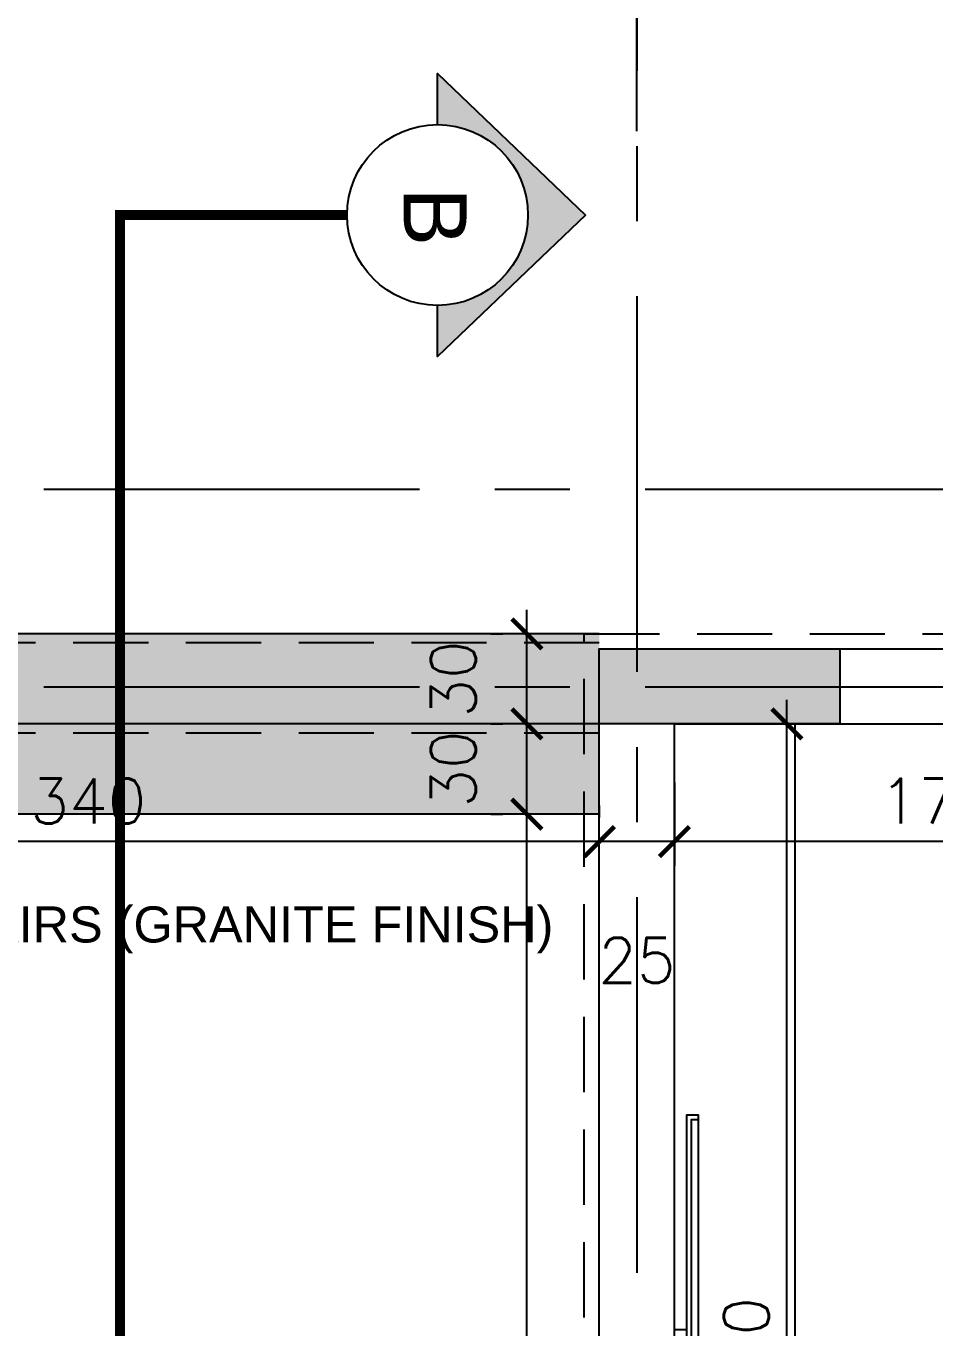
# Model space of a CAD drawing. Header units: centimetres. Extents: x -2093 to 438, y -64 to 4985.
# Drawn here: x -1175.7 to -873.4, y 2417 to 2850.3 of the extents above; entities that cross this region are included whole.
import ezdxf
from ezdxf import colors
from ezdxf.entities.mleader import LeaderData, LeaderLine
from ezdxf.enums import TextEntityAlignment as Align
from ezdxf.math import Vec2, Vec3
from ezdxf.xclip import XClip

# ---------------------------------------------------------------- set-up
doc = ezdxf.new("R2010")
doc.units = ezdxf.units.CM
doc.header["$LTSCALE"] = 100
doc.header["$MEASUREMENT"] = 0
doc.header["$XCLIPFRAME"] = 0
for name, pattern in [('A0-01 FLOOR PLANS$0$HIDDEN', [0.375, 0.25, -0.125]), ('GRID$0$GRID$0$XREF GRID$0$GRIDS$0$CENTER', [2, 1.25, -0.25, 0.25, -0.25]), ('XREF CUTTING LINES$0$DASHDOT', [1, 0.5, -0.25, 0, -0.25])]:
    doc.linetypes.add(name, pattern=pattern)
for name, color, linetype in [('A0-01 FLOOR PLANS$0$ARROW INDICATOR', 4, 'Continuous'), ('A0-01 FLOOR PLANS$0$DIM IN', 1, 'Continuous'), ('A0-01 FLOOR PLANS$0$FURNITURE', 111, 'Continuous'), ('A0-01 FLOOR PLANS$0$HATCH', 8, 'Continuous'), ('A0-01 FLOOR PLANS$0$HIDDEN -03', 8, 'A0-01 FLOOR PLANS$0$HIDDEN'), ('A0-01 FLOOR PLANS$0$STAIRS', 4, 'Continuous'), ('A0-01 FLOOR PLANS$0$TILE', 252, 'Continuous'), ('A0-01 FLOOR PLANS$0$WALL-01', 7, 'Continuous'), ('A0-01 FLOOR PLANS$0$WALL-04', 1, 'Continuous'), ('A0-01 FLOOR PLANS$0$WINDOW', 1, 'Continuous'), ('DIM IN', 1, 'Continuous'), ('GRID$0$DIM IN', 1, 'Continuous'), ('GRID$0$XREF GRID', 11, 'GRID$0$GRID$0$XREF GRID$0$GRIDS$0$CENTER'), ('XREF CUTTING LINES$0$SECTION LINE', 6, 'XREF CUTTING LINES$0$DASHDOT'), ('XREF CUTTING LINES$0$WALL SECT LINE', 6, 'XREF CUTTING LINES$0$DASHDOT'), ('XREF GF COL$0$COLUMN', 6, 'Continuous'), ('XREF GF COL$0$COLUMN HATCH', 201, 'Continuous')]:
    doc.layers.add(name, color=color, linetype=linetype)
doc.styles.add('A0-01 FLOOR PLANS$0$22', font='romans.shx')
doc.styles.add('A0-01 FLOOR PLANS$0$ART', font='arial.ttf')
doc.styles.add('GRID$0$ROMANS', font='romans')
doc.styles.add('XREF CUTTING LINES$0$ART', font='arial.ttf')
doc.dimstyles.new('A0-01 FLOOR PLANS$0$100', dxfattribs={"dimtxt": 15, "dimasz": 10, "dimexe": 8, "dimexo": 12, "dimgap": 6, "dimtad": 1, "dimdec": 0, "dimzin": 0, "dimdsep": 46, "dimtxsty": 'A0-01 FLOOR PLANS$0$22', "dimblk": 'A0-01 FLOOR PLANS$0$_ARCHTICK', "dimcen": 30, "dimdle": 8, "dimclrd": 1, "dimclre": 1, "dimclrt": 2, "dimadec": 0, "dimazin": 0, "dimtfac": 1, "dimtdec": 0, "dimtmove": 2, "dimatfit": 3, "dimldrblk": 'A0-01 FLOOR PLANS$0$_OBLIQUE', "dimfxl": 100, "dimtolj": 1, "dimtzin": 0, "dimarcsym": 0})
doc.dimstyles.new('GRID$0$AS-17-100', dxfattribs={"dimtxt": 14, "dimasz": 7, "dimexe": 10, "dimexo": 25, "dimgap": 6, "dimtad": 1, "dimtoh": 1, "dimdec": 0, "dimdsep": 46, "dimtxsty": 'GRID$0$ROMANS', "dimblk1": 'GRID$0$_ARCHTICK', "dimblk2": 'GRID$0$_ARCHTICK', "dimsah": 1, "dimcen": 25, "dimdle": 10, "dimclrd": 1, "dimclre": 1, "dimclrt": 2, "dimadec": 0, "dimazin": 0, "dimtfac": 1, "dimtdec": 0, "dimtofl": 0, "dimtmove": 2, "dimatfit": 3, "dimldrblk": 'GRID$0$_ARCHTICK', "dimfxl": 1, "dimtolj": 1, "dimtzin": 0, "dimarcsym": 0})

# ---------------------------------------------------------------- blocks, each defined once
blk = doc.blocks.new('XREF CUTTING LINES')
at = {"layer": 'XREF CUTTING LINES$0$SECTION LINE'}
h = blk.add_hatch(color=251, dxfattribs=at)
edge = h.paths.add_edge_path()
edge.add_line((-1038.834446662905, 2834.498973260405), (-1038.834446662905, 2817.470603026046))
edge.add_ellipse((-1038.834446662905, 2787.387445794906), major_axis=(21.27200447764375, -21.27200447764378), ratio=0.9999999999999887, start_angle=-45.000000000000284, end_angle=134.9999999999997, ccw=False)
edge.add_line((-1038.834446662905, 2757.304288563757), (-1038.834446662905, 2740.275918329378))
edge.add_line((-1038.834446662905, 2740.275918329378), (-989.6066525666604, 2787.387445794906))
edge.add_line((-989.6066525666606, 2787.387445794915), (-1038.834446662905, 2834.498973260414))
at = {"layer": 'XREF CUTTING LINES$0$SECTION LINE', "color": 2, "linetype": 'Continuous'}
blk.add_lwpolyline([(-1038.834446662905, 2817.470603026046), (-1038.834446662905, 2834.498973260414), (-989.6066525666606, 2787.387445794915), (-1038.834446662905, 2740.275918329397), (-1038.834446662905, 2757.304288563757)], dxfattribs=at)
blk.add_circle((-1038.834446662905, 2787.387445794906), 30.08315723114473, dxfattribs=at)
at = {"layer": 'XREF CUTTING LINES$0$WALL SECT LINE', "const_width": 3.317877843354462}
blk.add_lwpolyline([(-1068.91760389405, 2787.387445794906), (-1144.443390814088, 2787.387445794906), (-1144.443390814383, 485.8709806342961)], dxfattribs=at)
at = {"layer": 'XREF CUTTING LINES$0$WALL SECT LINE', "color": 6}
blk.add_lwpolyline([(-1144.443390814088, 2787.387445794906), (-1068.91760389405, 2787.387445794906)], dxfattribs=at)
at = {"layer": 'XREF CUTTING LINES$0$SECTION LINE', "color": 2, "style": 'XREF CUTTING LINES$0$ART'}
blk.add_text('B', height=20.90263041312467, rotation=270, dxfattribs=at).set_placement((-1039.59608657773, 2786.789540537096), align=Align.MIDDLE_CENTER)
blk = doc.blocks.new('XREF GF COL')
at = {"layer": 'XREF GF COL$0$COLUMN HATCH'}
blk.add_hatch(color=256, dxfattribs=at).paths.add_polyline_path([(-11294.69592813422, 2643.000000000005), (-11294.69592813422, 2618.000000000005), (-11214.69592813422, 2618.000000000005), (-11214.69592813422, 2643.000000000005)])
at = {"layer": 'XREF GF COL$0$COLUMN'}
blk.add_lwpolyline([(-11294.69592813422, 2618.000000000005), (-11294.69592813422, 2643.000000000005), (-11214.69592813422, 2643.000000000005), (-11214.69592813422, 2618.000000000005)], close=True, dxfattribs=at)
blk = doc.blocks.new('GRID$0$_ARCHTICK')
at = {"color": 0, "linetype": 'ByBlock', "const_width": 0.15}
blk.add_lwpolyline([(-0.5, -0.5), (0.5, 0.5)], dxfattribs=at)
blk = doc.blocks.new('*D443')
at = {"layer": 'Defpoints', "color": 0, "transparency": 16777216}
for p in [(-1337.500000000025, 2914.614948291413), (-1337.500000000025, 2913.257602937484), (-972.5000000000261, 2790.239918929475, 0.004161707288231726)]:
    blk.add_point(p, dxfattribs=at)
at = {"layer": 'GRID$0$DIM IN', "color": 1, "lineweight": -2, "transparency": 16777216}
for p, q in [((-972.5000000000261, 2815.239918929475), (-972.5000000000261, 2923.257602937484)), ((-962.5000000000261, 2913.257602937484), (-1347.500000000025, 2913.257602937484)), ((-1337.500000000025, 2889.614948291413), (-1337.500000000025, 2903.257602937484))]:
    blk.add_line(p, q, dxfattribs=at)
at = {"layer": 'GRID$0$DIM IN', "color": 1, "lineweight": -2, "transparency": 16777216, "xscale": 7, "yscale": 7, "zscale": 7, "rotation": 180}
blk.add_blockref('GRID$0$_ARCHTICK', (-1337.500000000025, 2913.257602937484), dxfattribs=at)
at = {"layer": 'GRID$0$DIM IN', "color": 1, "lineweight": -2, "transparency": 16777216, "xscale": 7, "yscale": 7, "zscale": 7}
blk.add_blockref('GRID$0$_ARCHTICK', (-972.5000000000261, 2913.257602937484), dxfattribs=at)
at = {"layer": 'GRID$0$DIM IN', "color": 2, "transparency": 16777216, "insert": (-1155.000000000026, 2926.257602937484), "char_height": 14, "attachment_point": 5, "style": 'GRID$0$ROMANS'}
blk.add_mtext('\\A1;365', dxfattribs=at)
blk = doc.blocks.new('A0-01 FLOOR PLANS$0$_ARCHTICK')
at = {"color": 0, "linetype": 'ByBlock', "const_width": 0.15}
blk.add_lwpolyline([(-0.5, -0.5), (0.5, 0.5)], dxfattribs=at)
blk = doc.blocks.new('*D277')
at = {"layer": 'A0-01 FLOOR PLANS$0$DIM IN', "color": 1, "lineweight": -2, "transparency": 16777216}
for p, q in [((-960, 2598.479598285498), (-960, 2570.851951883012)), ((-785, 2598.479598285498), (-785, 2570.851951883012)), ((-777, 2578.851951883012), (-968, 2578.851951883012))]:
    blk.add_line(p, q, dxfattribs=at)
at = {"layer": 'Defpoints', "color": 0, "transparency": 16777216}
for p in [(-960, 2610.479598285498), (-785, 2610.479598285498), (-960, 2578.851951883012)]:
    blk.add_point(p, dxfattribs=at)
at = {"layer": 'A0-01 FLOOR PLANS$0$DIM IN', "color": 1, "lineweight": -2, "transparency": 16777216, "xscale": 10, "yscale": 10, "zscale": 10, "rotation": 180}
blk.add_blockref('A0-01 FLOOR PLANS$0$_ARCHTICK', (-960, 2578.851951883012), dxfattribs=at)
at = {"layer": 'A0-01 FLOOR PLANS$0$DIM IN', "color": 1, "lineweight": -2, "transparency": 16777216, "xscale": 10, "yscale": 10, "zscale": 10}
blk.add_blockref('A0-01 FLOOR PLANS$0$_ARCHTICK', (-785, 2578.851951883012), dxfattribs=at)
at = {"layer": 'A0-01 FLOOR PLANS$0$DIM IN', "color": 2, "transparency": 16777216, "insert": (-872.5, 2592.351951883012), "char_height": 15, "attachment_point": 5, "style": 'A0-01 FLOOR PLANS$0$22'}
blk.add_mtext('\\A1;175', dxfattribs=at)
blk = doc.blocks.new('A0-01 FLOOR PLANS$0$_OBLIQUE')
at = {"color": 0, "linetype": 'ByBlock'}
blk.add_line((-0.5, -0.5), (0.5, 0.5), dxfattribs=at)
blk = doc.blocks.new('A0-01 FLOOR PLANS$0$A$C09b082d8')
at = {"layer": 'A0-01 FLOOR PLANS$0$FURNITURE'}
blk.add_lwpolyline([(71.23434282634116, 7.999999999934516), (-74.76565717365884, 7.999999999934516), (-74.76565717365884, 4), (71.23434282634116, 4)], close=True, dxfattribs=at)
for points in [[(-73.26565717365884, 7.999999999934516), (-73.26565717365884, 5.5), (69.73434282634116, 5.5), (69.73434282634116, 7.999999999934516)], [(3.499999999961801, 4), (3.499999999961801, 0), (-3.499999999961801, 0), (-3.499999999961801, 4)]]:
    blk.add_lwpolyline(points, dxfattribs=at)
blk = doc.blocks.new('A0-01 FLOOR PLANS$0$OUTDOOR')
at = {"layer": 'A0-01 FLOOR PLANS$0$STAIRS'}
for p, q in [((-985, 2648.000000000005), (-1325, 2648.000000000005)), ((-985, 2618.000000000005), (-1325, 2618.000000000005))]:
    blk.add_line(p, q, dxfattribs=at)
at = {"layer": 'A0-01 FLOOR PLANS$0$STAIRS', "color": 8, "linetype": 'A0-01 FLOOR PLANS$0$HIDDEN'}
for p, q in [((-985, 2645.000000000005), (-1325, 2645.000000000005)), ((-985, 2615.000000000005), (-1325, 2615.000000000005))]:
    blk.add_line(p, q, dxfattribs=at)
at = {"layer": 'A0-01 FLOOR PLANS$0$STAIRS', "color": 8}
blk.add_line((-985, 2588.000000000005), (-1325, 2588.000000000005), dxfattribs=at)
blk = doc.blocks.new('*D329')
at = {"layer": 'A0-01 FLOOR PLANS$0$DIM IN', "color": 1, "lineweight": -2, "transparency": 16777216}
for p, q in [((-922.6147567092513, 2190.000000000007), (-922.6147567092514, 2626.000000000006)), ((-934.614756709238, 2618.000000000006), (-930.6147567092514, 2618.000000000006)), ((-934.614756709238, 2198.000000000007), (-930.6147567092513, 2198.000000000007))]:
    blk.add_line(p, q, dxfattribs=at)
at = {"layer": 'Defpoints', "color": 0, "transparency": 16777216}
for p in [(-922.614756709238, 2618.000000000006), (-922.6147567092514, 2618.000000000006), (-922.614756709238, 2198.000000000007)]:
    blk.add_point(p, dxfattribs=at)
at = {"layer": 'A0-01 FLOOR PLANS$0$DIM IN', "color": 1, "lineweight": -2, "transparency": 16777216, "xscale": 10, "yscale": 10, "zscale": 10}
for p, rotation in [((-922.6147567092514, 2618.000000000006), 90), ((-922.6147567092513, 2198.000000000007), 270)]:
    blk.add_blockref('A0-01 FLOOR PLANS$0$_ARCHTICK', p, dxfattribs=dict(at, rotation=rotation))
at = {"layer": 'A0-01 FLOOR PLANS$0$DIM IN', "color": 2, "transparency": 16777216, "insert": (-936.1147567092505, 2408.000000000006), "char_height": 15, "attachment_point": 5, "rotation": 90, "style": 'A0-01 FLOOR PLANS$0$22'}
blk.add_mtext('\\A1;420', dxfattribs=at)
blk = doc.blocks.new('*D354')
at = {"layer": 'A0-01 FLOOR PLANS$0$DIM IN', "color": 1, "lineweight": -2, "transparency": 16777216}
for p, q in [((-1009.094344618435, 2145.000000000006), (-1009.094344618435, 2596.000000000006)), ((-1021.094344618416, 2588.000000000006), (-1017.094344618435, 2588.000000000006)), ((-1002, 2153.000000000006), (-1017.094344618435, 2153.000000000006))]:
    blk.add_line(p, q, dxfattribs=at)
at = {"layer": 'Defpoints', "color": 0, "transparency": 16777216}
for p in [(-1009.094344618416, 2588.000000000006), (-1009.094344618435, 2588.000000000006), (-990.0000000000005, 2153.000000000006)]:
    blk.add_point(p, dxfattribs=at)
at = {"layer": 'A0-01 FLOOR PLANS$0$DIM IN', "color": 1, "lineweight": -2, "transparency": 16777216, "xscale": 10, "yscale": 10, "zscale": 10}
for p, rotation in [((-1009.094344618435, 2588.000000000006), 90), ((-1009.094344618435, 2153.000000000006), 270)]:
    blk.add_blockref('A0-01 FLOOR PLANS$0$_ARCHTICK', p, dxfattribs=dict(at, rotation=rotation))
at = {"layer": 'A0-01 FLOOR PLANS$0$DIM IN', "color": 2, "transparency": 16777216, "insert": (-1022.594344618434, 2370.500000000006), "char_height": 15, "attachment_point": 5, "rotation": 90, "style": 'A0-01 FLOOR PLANS$0$22'}
blk.add_mtext('\\A1;435', dxfattribs=at)
blk = doc.blocks.new('*D355')
at = {"layer": 'A0-01 FLOOR PLANS$0$DIM IN', "color": 1, "lineweight": -2, "transparency": 16777216}
for p, q in [((-1009.094344618436, 2580.000000000006), (-1009.094344618436, 2626.000000000006)), ((-1021.094344618416, 2618.000000000006), (-1017.094344618436, 2618.000000000006)), ((-1021.094344618416, 2588.000000000006), (-1017.094344618436, 2588.000000000006))]:
    blk.add_line(p, q, dxfattribs=at)
at = {"layer": 'Defpoints', "color": 0, "transparency": 16777216}
for p in [(-1009.094344618416, 2618.000000000006), (-1009.094344618436, 2618.000000000006), (-1009.094344618416, 2588.000000000006)]:
    blk.add_point(p, dxfattribs=at)
at = {"layer": 'A0-01 FLOOR PLANS$0$DIM IN', "color": 1, "lineweight": -2, "transparency": 16777216, "xscale": 10, "yscale": 10, "zscale": 10}
for p, rotation in [((-1009.094344618436, 2618.000000000006), 90), ((-1009.094344618436, 2588.000000000006), 270)]:
    blk.add_blockref('A0-01 FLOOR PLANS$0$_ARCHTICK', p, dxfattribs=dict(at, rotation=rotation))
at = {"layer": 'A0-01 FLOOR PLANS$0$DIM IN', "color": 2, "transparency": 16777216, "insert": (-1033.594344618435, 2603.000000000006), "char_height": 15, "attachment_point": 5, "rotation": 90, "style": 'A0-01 FLOOR PLANS$0$22'}
blk.add_mtext('\\A1;30', dxfattribs=at)
blk = doc.blocks.new('*D356')
at = {"layer": 'A0-01 FLOOR PLANS$0$DIM IN', "color": 1, "lineweight": -2, "transparency": 16777216}
for p, q in [((-1009.094344618437, 2610.000000000006), (-1009.094344618437, 2656.000000000006)), ((-1021.094344618416, 2648.000000000006), (-1017.094344618437, 2648.000000000006)), ((-1021.094344618416, 2618.000000000006), (-1017.094344618437, 2618.000000000006))]:
    blk.add_line(p, q, dxfattribs=at)
at = {"layer": 'Defpoints', "color": 0, "transparency": 16777216}
for p in [(-1009.094344618416, 2648.000000000006), (-1009.094344618437, 2648.000000000006), (-1009.094344618416, 2618.000000000006)]:
    blk.add_point(p, dxfattribs=at)
at = {"layer": 'A0-01 FLOOR PLANS$0$DIM IN', "color": 1, "lineweight": -2, "transparency": 16777216, "xscale": 10, "yscale": 10, "zscale": 10}
for p, rotation in [((-1009.094344618437, 2648.000000000006), 90), ((-1009.094344618437, 2618.000000000006), 270)]:
    blk.add_blockref('A0-01 FLOOR PLANS$0$_ARCHTICK', p, dxfattribs=dict(at, rotation=rotation))
at = {"layer": 'A0-01 FLOOR PLANS$0$DIM IN', "color": 2, "transparency": 16777216, "insert": (-1033.594344618436, 2633.000000000006), "char_height": 15, "attachment_point": 5, "rotation": 90, "style": 'A0-01 FLOOR PLANS$0$22'}
blk.add_mtext('\\A1;30', dxfattribs=at)
blk = doc.blocks.new('*D357')
at = {"layer": 'A0-01 FLOOR PLANS$0$DIM IN', "color": 1, "lineweight": -2, "transparency": 16777216}
for p, q in [((-952, 2578.851951883011), (-993, 2578.851951883011)), ((-985, 2566.851951883012), (-985, 2570.851951883011)), ((-960, 2566.851951883012), (-960, 2570.851951883011))]:
    blk.add_line(p, q, dxfattribs=at)
at = {"layer": 'Defpoints', "color": 0, "transparency": 16777216}
for p in [(-985, 2578.851951883012), (-985, 2578.851951883011), (-960, 2578.851951883012)]:
    blk.add_point(p, dxfattribs=at)
at = {"layer": 'A0-01 FLOOR PLANS$0$DIM IN', "color": 1, "lineweight": -2, "transparency": 16777216, "xscale": 10, "yscale": 10, "zscale": 10, "rotation": 180}
blk.add_blockref('A0-01 FLOOR PLANS$0$_ARCHTICK', (-985, 2578.851951883011), dxfattribs=at)
at = {"layer": 'A0-01 FLOOR PLANS$0$DIM IN', "color": 1, "lineweight": -2, "transparency": 16777216, "xscale": 10, "yscale": 10, "zscale": 10}
blk.add_blockref('A0-01 FLOOR PLANS$0$_ARCHTICK', (-960, 2578.851951883011), dxfattribs=at)
at = {"layer": 'A0-01 FLOOR PLANS$0$DIM IN', "color": 2, "transparency": 16777216, "insert": (-972.5, 2539.351951883011), "char_height": 15, "attachment_point": 5, "style": 'A0-01 FLOOR PLANS$0$22'}
blk.add_mtext('\\A1;25', dxfattribs=at)
blk = doc.blocks.new('*D358')
at = {"layer": 'A0-01 FLOOR PLANS$0$DIM IN', "color": 1, "lineweight": -2, "transparency": 16777216}
for p, q in [((-1325, 2590.851951883011), (-1325, 2586.851951883011)), ((-985, 2590.851951883011), (-985, 2586.851951883011)), ((-977, 2578.851951883011), (-1333, 2578.851951883011))]:
    blk.add_line(p, q, dxfattribs=at)
at = {"layer": 'Defpoints', "color": 0, "transparency": 16777216}
for p in [(-1325, 2578.851951883011), (-1325, 2578.851951883011), (-985, 2578.851951883011)]:
    blk.add_point(p, dxfattribs=at)
at = {"layer": 'A0-01 FLOOR PLANS$0$DIM IN', "color": 1, "lineweight": -2, "transparency": 16777216, "xscale": 10, "yscale": 10, "zscale": 10, "rotation": 180}
blk.add_blockref('A0-01 FLOOR PLANS$0$_ARCHTICK', (-1325, 2578.851951883011), dxfattribs=at)
at = {"layer": 'A0-01 FLOOR PLANS$0$DIM IN', "color": 1, "lineweight": -2, "transparency": 16777216, "xscale": 10, "yscale": 10, "zscale": 10}
blk.add_blockref('A0-01 FLOOR PLANS$0$_ARCHTICK', (-985, 2578.851951883011), dxfattribs=at)
at = {"layer": 'A0-01 FLOOR PLANS$0$DIM IN', "color": 2, "transparency": 16777216, "insert": (-1155, 2592.351951883011), "char_height": 15, "attachment_point": 5, "style": 'A0-01 FLOOR PLANS$0$22'}
blk.add_mtext('\\A1;340', dxfattribs=at)
blk = doc.blocks.new('GRID')
at = {"layer": 'GRID$0$XREF GRID'}
for p, q in [((-972.5000000000261, 2960.330839349384, 0.00416170728823173), (-972.5000000000261, 522.7628488045357)), ((-1969.804241438602, 2696.159775922617), (-230.2361929991457, 2696.159775922616)), ((-1969.804241438601, 2630.31999999984), (-230.2361929991446, 2630.319999999839))]:
    blk.add_line(p, q, dxfattribs=at)
at = {"layer": 'GRID$0$DIM IN'}
dim = blk.add_linear_dim(base=(-1337.500000000025, 2913.257602937484), p1=(-972.5000000000261, 2790.239918929475, 0.004161707288231726), p2=(-1337.500000000025, 2914.614948291413), dimstyle='GRID$0$AS-17-100', dxfattribs=at)
dim.commit()
dim.dimension.update_dxf_attribs({"geometry": '*D443', "text_midpoint": (-1155.000000000026, 2926.257602937484)})
blk = doc.blocks.new('A0-01 FLOOR PLANS')
at = {"layer": 'A0-01 FLOOR PLANS$0$HATCH'}
h = blk.add_hatch(dxfattribs=at)
h.set_pattern_fill('DOTS', color=256, scale=50)
h.set_pattern_definition([(0, (0, 0), (1.5625, 3.125), [0, -3.125])])
h.paths.add_polyline_path([(-1325, 2648.000000000005), (-985, 2648.000000000005), (-985, 2588.000000000005), (-1325, 2588.000000000005)])
at = {"layer": 'A0-01 FLOOR PLANS$0$FURNITURE'}
for q in [(-960, 2618.000000000005), (-920.0000000000001, 2308.000000000005)]:
    blk.add_line((-920, 2618.000000000005), q, dxfattribs=at)
at = {"layer": 'A0-01 FLOOR PLANS$0$HIDDEN -03'}
for p, q in [((-990, 2648.000000000005), (-400, 2648.000000000005)), ((-990, 2158.000000000005), (-990, 2648.000000000005))]:
    blk.add_line(p, q, dxfattribs=at)
at = {"layer": 'A0-01 FLOOR PLANS$0$WALL-01'}
for p, q in [((-985, 2643.000000000005), (-785, 2643.000000000005)), ((-985, 2128.000000000005), (-985, 2643.000000000005)), ((-960.0000000000006, 2618.000000000005), (-785, 2618.000000000005)), ((-960, 1958.000000000005), (-960.0000000000006, 2618.000000000005))]:
    blk.add_line(p, q, dxfattribs=at)
at = {"layer": 'A0-01 FLOOR PLANS$0$WALL-04'}
blk.add_line((-985, 2588.000000000005), (-1325, 2588.000000000005), dxfattribs=at)
at = {"layer": 'A0-01 FLOOR PLANS$0$STAIRS'}
blk.add_blockref('A0-01 FLOOR PLANS$0$OUTDOOR', (0, 0), dxfattribs=at)
at = {"layer": 'A0-01 FLOOR PLANS$0$TILE', "rotation": 270}
blk.add_blockref('A0-01 FLOOR PLANS$0$A$C09b082d8', (-960, 2413.000000000005), dxfattribs=at)
at = {"layer": 'A0-01 FLOOR PLANS$0$WALL-01'}
blk.add_blockref('GRID', (0, 0), dxfattribs=at)
at = {"layer": 'A0-01 FLOOR PLANS$0$WINDOW'}
for name, p in [('XREF CUTTING LINES', (0, 0)), ('XREF GF COL', (10309.69592813422, 0))]:
    blk.add_blockref(name, p, dxfattribs=at)
at = {"layer": 'A0-01 FLOOR PLANS$0$DIM IN'}
for base, p1, p2, picture, middle in [((-1009.094344618437, 2648.000000000006), (-1009.094344618416, 2618.000000000005), (-1009.094344618416, 2648.000000000005), '*D356', (-1033.594344618436, 2633.000000000006)), ((-1009.094344618436, 2618.000000000006), (-1009.094344618416, 2588.000000000005), (-1009.094344618416, 2618.000000000005), '*D355', (-1033.594344618435, 2603.000000000006)), ((-922.6147567092514, 2618.000000000006), (-922.6147567092376, 2198.000000000006), (-922.6147567092376, 2618.000000000005), '*D329', (-936.1147567092505, 2408.000000000006)), ((-1009.094344618435, 2588.000000000006), (-990, 2153.000000000005), (-1009.094344618416, 2588.000000000005), '*D354', (-1022.594344618434, 2370.500000000006))]:
    dim = blk.add_linear_dim(base=base, p1=p1, p2=p2, angle=90, dimstyle='A0-01 FLOOR PLANS$0$100', override={"dimfxl": 0.075}, dxfattribs=at)
    dim.commit()
    dim.dimension.update_dxf_attribs({"geometry": picture, "text_midpoint": middle})
for base, p1, p2, picture, middle in [((-960, 2578.851951883012), (-785, 2610.479598285498), (-960, 2610.479598285498), '*D277', (-872.5, 2592.351951883012)), ((-1325, 2578.851951883011), (-985, 2578.851951883011), (-1325, 2578.851951883011), '*D358', (-1155, 2592.351951883011)), ((-985, 2578.851951883011), (-960, 2578.851951883012), (-985, 2578.851951883012), '*D357', (-972.5, 2539.351951883011))]:
    dim = blk.add_linear_dim(base=base, p1=p1, p2=p2, dimstyle='A0-01 FLOOR PLANS$0$100', override={"dimfxl": 0.075}, dxfattribs=at)
    dim.commit()
    dim.dimension.update_dxf_attribs({"geometry": picture, "text_midpoint": middle})
at = {"layer": 'A0-01 FLOOR PLANS$0$ARROW INDICATOR'}
ml = blk.add_multileader_mtext('Standard', dxfattribs=at)
ml.set_content('STAIRS (GRANITE FINISH)', color=256, style='A0-01 FLOOR PLANS$0$ART')
ml.set_leader_properties()
ml.build(insert=Vec2(0, 0))
ml.multileader.update_dxf_attribs({"text_right_attachment_type": 6, "dogleg_length": 0.36, "arrow_head_size": 18})
ctx = ml.context
ctx.base_point, ctx.char_height, ctx.arrow_head_size, ctx.landing_gap_size, ctx.plane_origin = Vec3(-1210.829781791845, 2549.52989395799), 12, 18, 0.09, Vec3(-1254.816309314846, 2596.50978674085)
ctx.right_attachment = 6
notes = []
notes.append((ctx, [(0, (1, 1, 0), (-1217.790497414042, 2549.52989395799), (1, 0), 6.960715622197413, [(0, [(-1254.816309314846, 2596.50978674085)], 0, [])])]))
ctx.mtext.insert, ctx.mtext.flow_direction = Vec3(-1210.739781791845, 2557.293877586912), 5
for ctx, leaders in notes:
    for number, flags, end, landing, length, lines in leaders:
        leader = LeaderData()
        leader.index, (leader.has_last_leader_line, leader.has_dogleg_vector, leader.attachment_direction) = number, flags
        leader.last_leader_point, leader.dogleg_vector, leader.dogleg_length = Vec3(end), Vec3(landing), length
        for number, points, colour, breaks in lines:
            line = LeaderLine()
            line.index, line.vertices, line.color, line.breaks = number, Vec3.list(points), colors.encode_raw_color(colour), breaks
            leader.lines.append(line)
        ctx.leaders.append(leader)

msp = doc.modelspace()

# ---------------------------------------------------------------- block references
at = {"layer": 'DIM IN'}
ref = msp.add_blockref('A0-01 FLOOR PLANS', (0, 0), dxfattribs=at)
XClip(ref).set_block_clipping_path([(-2776.137447270556, -63.51987479708305), (-25.27990570333168, 3544.938792113662)])

doc.saveas('drawing.dxf')
